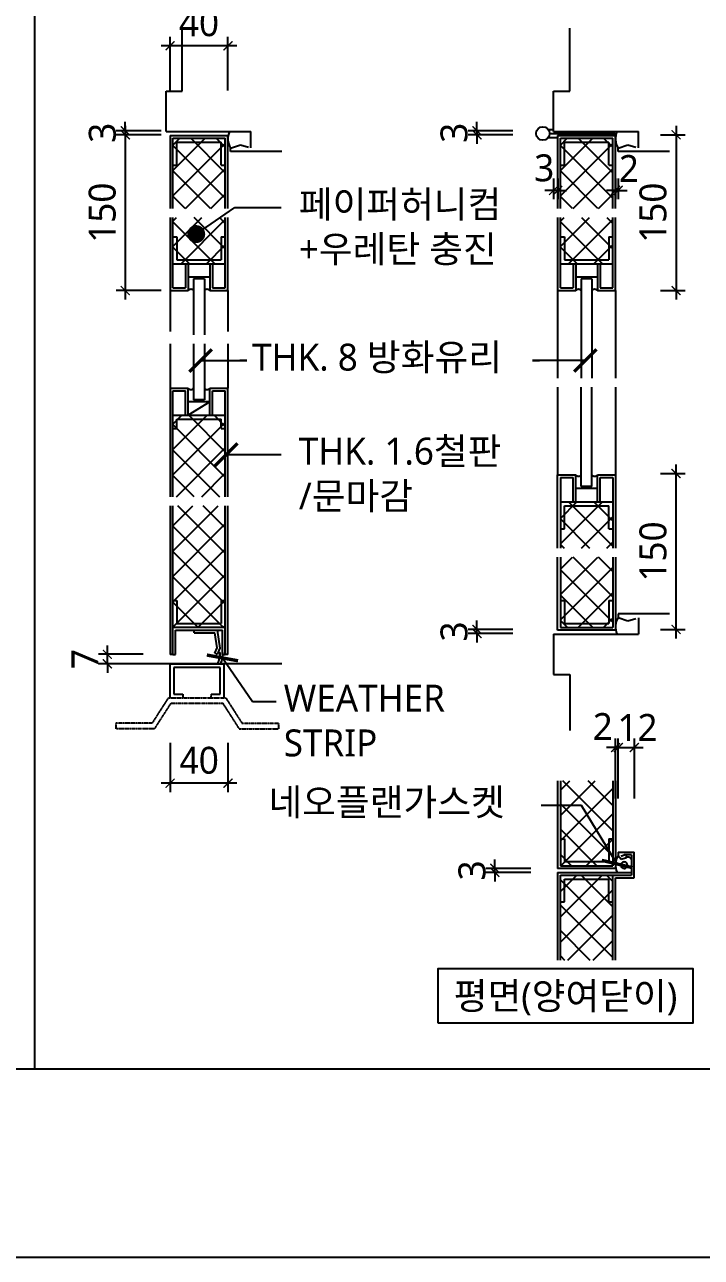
# Model space of a CAD drawing. Header units: inches. Extents: x 10 to 84110, y 29113 to 88513.
# Drawn here: x 50350 to 57896, y 29113 to 42857 of the extents above; entities that cross this region are included whole.
import ezdxf
from ezdxf.enums import TextEntityAlignment as Align

# ---------------------------------------------------------------- set-up
doc = ezdxf.new("R2010")
doc.units = ezdxf.units.IN
doc.header["$MEASUREMENT"] = 0
doc.linetypes.add('DASH_27', pattern=[0.81, 0.405, -0.405])
doc.layers.get('Defpoints').update_dxf_attribs({"color": 137})
for name, color, linetype in [('21', 4, 'Continuous'), ('31', 7, 'Continuous'), ('32', 7, 'Continuous'), ('33', 7, 'Continuous'), ('DIM-INT', 7, 'Continuous'), ('ELE-4', 4, 'Continuous'), ('ELE-7', 7, 'Continuous'), ('HAT', 5, 'Continuous'), ('SYM-LEAD', 6, 'Continuous'), ('TEXT', 3, 'Continuous')]:
    doc.layers.add(name, color=color, linetype=linetype)
doc.styles.add('ARIAL', font='malgun.ttf')
doc.styles.add('굴림체(옥산)', font='malgun.ttf')
doc.styles.add('맑은고딕', font='malgun.ttf')
doc.dimstyles.new('CJA', dxfattribs={"dimscale": 300, "dimtxt": 2.7, "dimasz": 1, "dimexe": 2, "dimexo": 3, "dimgap": 1, "dimtad": 1, "dimdec": 0, "dimzin": 1, "dimdsep": 46, "dimlunit": 6, "dimtxsty": '굴림체(옥산)', "dimblk": 'CJDOT', "dimcen": 0.09, "dimdle": 1, "dimclrd": 256, "dimclre": 256, "dimclrt": 3, "dimadec": 0, "dimazin": 0, "dimtfac": 1, "dimtdec": 0, "dimtix": 1, "dimtmove": 2, "dimatfit": 3, "dimldrblk": 'CJDOT', "dimfxl": 1, "dimtolj": 1, "dimtzin": 1, "dimarcsym": 0})
doc.dimstyles.new('DIM-QD 1', dxfattribs={"dimtxt": 3, "dimasz": 1.5, "dimexe": 1, "dimexo": 0, "dimgap": 1, "dimtad": 1, "dimdec": 3, "dimdsep": 46, "dimtxsty": 'ARIAL', "dimblk1": 'ARCHTICK', "dimblk2": 'ARCHTICK', "dimsah": 1, "dimcen": 0, "dimclrd": 256, "dimclre": 256, "dimclrt": 3, "dimazin": 2, "dimtfac": 1, "dimtdec": 3, "dimtix": 1, "dimtmove": 2, "dimatfit": 3, "dimldrblk": 'ARCHTICK', "dimfxl": 1, "dimtolj": 1, "dimtzin": 0, "dimarcsym": 0})
pattern_1 = [(45, (-179.37, 19397.24), (-141.42136, 141.42136), []), (135, (-179.37, 19397.24), (-141.42136, -141.42136), [])]
pattern_2 = [(45, (3853.68, 29206.76), (-141.42136, 141.42136), []), (135, (3853.68, 29206.76), (-141.42136, -141.42136), [])]
pattern_3 = [(315, (3853.68, 48519.86), (-141.42136, -141.42136), []), (225, (3853.68, 48519.86), (-141.42136, 141.42136), [])]
pattern_4 = [(45, (-468.07, 29206.76), (-141.42136, 141.42136), []), (135, (-468.07, 29206.76), (-141.42136, -141.42136), [])]

# ---------------------------------------------------------------- blocks, each defined once
blk = doc.blocks.new('_ARCHTICK')
at = {"color": 0, "linetype": 'ByBlock', "const_width": 0.15}
blk.add_lwpolyline([(-0.5, -0.5), (0.5, 0.5)], dxfattribs=at)
blk = doc.blocks.new('*D203')
at = {"layer": 'Defpoints', "color": 0, "transparency": 16777216}
for p in [(55394, 36114), (56094, 36114), (56094, 36069)]:
    blk.add_point(p, dxfattribs=at)
at = {"layer": 'DIM-INT', "color": 7, "lineweight": -2, "transparency": 16777216}
for p, q in [((55394, 36114), (55394, 36214)), ((55794, 36114), (55294, 36114)), ((55794, 36069), (55294, 36069)), ((55394, 36069), (55394, 36114)), ((55394, 36069), (55394, 35969))]:
    blk.add_line(p, q, dxfattribs=at)
at = {"layer": 'DIM-INT', "color": 7, "lineweight": -2, "transparency": 16777216, "xscale": 100, "yscale": 100, "zscale": 100}
for p, rotation in [((55394, 36114), 270), ((55394, 36069), 90)]:
    blk.add_blockref('_ARCHTICK', p, dxfattribs=dict(at, rotation=rotation))
at = {"layer": 'DIM-INT', "color": 3, "transparency": 16777216, "insert": (55139, 36091), "char_height": 300, "attachment_point": 5, "rotation": 90, "style": '맑은고딕'}
blk.add_mtext('\\A1;3 ', dxfattribs=at)
blk = doc.blocks.new('CJDOT')
blk.add_line((-2, 0), (2, 0))
at = {"const_width": 0.5}
blk.add_lwpolyline([(-0.25, 0, 1), (0.25, 0, 1)], format="xyb", close=True, dxfattribs=at)
blk = doc.blocks.new('*D204')
at = {"layer": 'Defpoints', "color": 0, "transparency": 16777216}
for p in [(56094, 41674), (55394, 41629), (56094, 41629)]:
    blk.add_point(p, dxfattribs=at)
at = {"layer": 'DIM-INT', "color": 7, "lineweight": -2, "transparency": 16777216}
for p, q in [((55794, 41674), (55294, 41674)), ((55394, 41674), (55394, 41774)), ((55394, 41674), (55394, 41629)), ((55794, 41629), (55294, 41629)), ((55394, 41629), (55394, 41529))]:
    blk.add_line(p, q, dxfattribs=at)
at = {"layer": 'DIM-INT', "color": 7, "lineweight": -2, "transparency": 16777216, "xscale": 100, "yscale": 100, "zscale": 100}
for p, rotation in [((55394, 41674), 270), ((55394, 41629), 90)]:
    blk.add_blockref('_ARCHTICK', p, dxfattribs=dict(at, rotation=rotation))
at = {"layer": 'DIM-INT', "color": 3, "transparency": 16777216, "insert": (55139, 41651), "char_height": 300, "attachment_point": 5, "rotation": 90, "style": '맑은고딕'}
blk.add_mtext('\\A1;3 ', dxfattribs=at)
blk = doc.blocks.new('*D205')
at = {"layer": 'Defpoints', "color": 0, "transparency": 16777216}
for p in [(55594, 33450), (56294, 33450), (56294, 33405)]:
    blk.add_point(p, dxfattribs=at)
at = {"layer": 'DIM-INT', "color": 7, "lineweight": -2, "transparency": 16777216}
for p, q in [((55594, 33450), (55594, 33550)), ((55994, 33450), (55494, 33450)), ((55994, 33405), (55494, 33405)), ((55594, 33405), (55594, 33450)), ((55594, 33405), (55594, 33305))]:
    blk.add_line(p, q, dxfattribs=at)
at = {"layer": 'DIM-INT', "color": 7, "lineweight": -2, "transparency": 16777216, "xscale": 100, "yscale": 100, "zscale": 100}
for p, rotation in [((55594, 33450), 270), ((55594, 33405), 90)]:
    blk.add_blockref('_ARCHTICK', p, dxfattribs=dict(at, rotation=rotation))
at = {"layer": 'DIM-INT', "color": 3, "transparency": 16777216, "insert": (55339, 33427), "char_height": 300, "attachment_point": 5, "rotation": 90, "style": '맑은고딕'}
blk.add_mtext('\\A1;3 ', dxfattribs=at)
blk = doc.blocks.new('*D206')
at = {"layer": 'Defpoints', "color": 0, "transparency": 16777216}
for p in [(57139, 41629), (57139, 39891), (57614, 39891)]:
    blk.add_point(p, dxfattribs=at)
at = {"layer": 'DIM-INT', "color": 7, "lineweight": -2, "transparency": 16777216}
for p, q in [((57614, 41729), (57614, 39791)), ((57439, 41629), (57714, 41629)), ((57439, 39891), (57714, 39891))]:
    blk.add_line(p, q, dxfattribs=at)
at = {"layer": 'DIM-INT', "color": 7, "lineweight": -2, "transparency": 16777216, "xscale": 100, "yscale": 100, "zscale": 100}
for p, rotation in [((57614, 41629), 90), ((57614, 39891), 270)]:
    blk.add_blockref('_ARCHTICK', p, dxfattribs=dict(at, rotation=rotation))
at = {"layer": 'DIM-INT', "color": 3, "transparency": 16777216, "insert": (57358, 40760), "char_height": 300, "attachment_point": 5, "rotation": 90, "style": '맑은고딕'}
blk.add_mtext('\\A1;150', dxfattribs=at)
blk = doc.blocks.new('*D252')
at = {"layer": 'Defpoints', "color": 0, "transparency": 16777216}
for p in [(56939, 41441), (56969, 41441), (56939, 41009)]:
    blk.add_point(p, dxfattribs=at)
at = {"layer": 'DIM-INT', "color": 7, "lineweight": -2, "transparency": 16777216}
for p, q in [((56939, 41141), (56939, 40909)), ((56969, 41141), (56969, 40909)), ((56939, 41009), (56839, 41009)), ((56969, 41009), (56939, 41009)), ((56969, 41009), (57069, 41009))]:
    blk.add_line(p, q, dxfattribs=at)
at = {"layer": 'DIM-INT', "color": 7, "lineweight": -2, "transparency": 16777216, "xscale": 100, "yscale": 100, "zscale": 100}
blk.add_blockref('_ARCHTICK', (56939, 41009), dxfattribs=at)
at = {"layer": 'DIM-INT', "color": 7, "lineweight": -2, "transparency": 16777216, "xscale": 100, "yscale": 100, "zscale": 100, "rotation": 180}
blk.add_blockref('_ARCHTICK', (56969, 41009), dxfattribs=at)
at = {"layer": 'DIM-INT', "color": 3, "transparency": 16777216, "insert": (57088, 41253), "char_height": 300, "attachment_point": 5, "style": '맑은고딕'}
blk.add_mtext('\\A1;2 ', dxfattribs=at)
blk = doc.blocks.new('*D253')
at = {"layer": 'Defpoints', "color": 0, "transparency": 16777216}
for p in [(56249, 41441), (56294, 41441), (56249, 41009)]:
    blk.add_point(p, dxfattribs=at)
at = {"layer": 'DIM-INT', "color": 7, "lineweight": -2, "transparency": 16777216}
for p, q in [((56249, 41141), (56249, 40909)), ((56294, 41141), (56294, 40909)), ((56249, 41009), (56149, 41009)), ((56294, 41009), (56249, 41009)), ((56294, 41009), (56394, 41009))]:
    blk.add_line(p, q, dxfattribs=at)
at = {"layer": 'DIM-INT', "color": 7, "lineweight": -2, "transparency": 16777216, "xscale": 100, "yscale": 100, "zscale": 100}
blk.add_blockref('_ARCHTICK', (56249, 41009), dxfattribs=at)
at = {"layer": 'DIM-INT', "color": 7, "lineweight": -2, "transparency": 16777216, "xscale": 100, "yscale": 100, "zscale": 100, "rotation": 180}
blk.add_blockref('_ARCHTICK', (56294, 41009), dxfattribs=at)
at = {"layer": 'DIM-INT', "color": 3, "transparency": 16777216, "insert": (56144, 41258), "char_height": 300, "attachment_point": 5, "style": '맑은고딕'}
blk.add_mtext('\\A1;3', dxfattribs=at)
blk = doc.blocks.new('*D239')
at = {"layer": 'Defpoints', "color": 0, "transparency": 16777216}
for p in [(51272, 35836), (51972, 35836), (51972, 35731)]:
    blk.add_point(p, dxfattribs=at)
at = {"layer": 'DIM-INT', "color": 7, "lineweight": -2, "transparency": 16777216}
for p, q in [((51272, 35836), (51272, 35936)), ((51672, 35836), (51172, 35836)), ((51272, 35731), (51272, 35836)), ((51672, 35731), (51172, 35731)), ((51272, 35731), (51272, 35631))]:
    blk.add_line(p, q, dxfattribs=at)
at = {"layer": 'DIM-INT', "color": 7, "lineweight": -2, "transparency": 16777216, "xscale": 100, "yscale": 100, "zscale": 100}
for p, rotation in [((51272, 35836), 270), ((51272, 35731), 90)]:
    blk.add_blockref('_ARCHTICK', p, dxfattribs=dict(at, rotation=rotation))
at = {"layer": 'DIM-INT', "color": 3, "transparency": 16777216, "insert": (51022, 35783), "char_height": 300, "attachment_point": 5, "rotation": 90, "style": '맑은고딕'}
blk.add_mtext('\\A1;7 ', dxfattribs=at)
blk = doc.blocks.new('*D240')
at = {"layer": 'Defpoints', "color": 0, "transparency": 16777216}
for p in [(51972, 35149), (52617, 35149), (51972, 34399)]:
    blk.add_point(p, dxfattribs=at)
at = {"layer": 'DIM-INT', "color": 7, "lineweight": -2, "transparency": 16777216}
for p, q in [((51972, 34849), (51972, 34299)), ((52617, 34849), (52617, 34299)), ((52717, 34399), (51872, 34399))]:
    blk.add_line(p, q, dxfattribs=at)
at = {"layer": 'DIM-INT', "color": 7, "lineweight": -2, "transparency": 16777216, "xscale": 100, "yscale": 100, "zscale": 100, "rotation": 180}
blk.add_blockref('_ARCHTICK', (51972, 34399), dxfattribs=at)
at = {"layer": 'DIM-INT', "color": 7, "lineweight": -2, "transparency": 16777216, "xscale": 100, "yscale": 100, "zscale": 100}
blk.add_blockref('_ARCHTICK', (52617, 34399), dxfattribs=at)
at = {"layer": 'DIM-INT', "color": 3, "transparency": 16777216, "insert": (52294, 34653), "char_height": 300, "attachment_point": 5, "style": '맑은고딕'}
blk.add_mtext('\\A1;\\f굴림|b0|i0|c129|p49;40', dxfattribs=at)
blk = doc.blocks.new('*D241')
at = {"layer": 'Defpoints', "color": 0, "transparency": 16777216}
for p in [(52172, 41629), (51472, 39891), (52172, 39891)]:
    blk.add_point(p, dxfattribs=at)
at = {"layer": 'DIM-INT', "color": 7, "lineweight": -2, "transparency": 16777216}
for p, q in [((51472, 41729), (51472, 39791)), ((51872, 41629), (51372, 41629)), ((51872, 39891), (51372, 39891))]:
    blk.add_line(p, q, dxfattribs=at)
at = {"layer": 'DIM-INT', "color": 7, "lineweight": -2, "transparency": 16777216, "xscale": 100, "yscale": 100, "zscale": 100}
for p, rotation in [((51472, 41629), 90), ((51472, 39891), 270)]:
    blk.add_blockref('_ARCHTICK', p, dxfattribs=dict(at, rotation=rotation))
at = {"layer": 'DIM-INT', "color": 3, "transparency": 16777216, "insert": (51216, 40760), "char_height": 300, "attachment_point": 5, "rotation": 90, "style": '맑은고딕'}
blk.add_mtext('\\A1;150', dxfattribs=at)
blk = doc.blocks.new('*D242')
at = {"layer": 'Defpoints', "color": 0, "transparency": 16777216}
for p in [(52172, 41674), (51472, 41629), (52172, 41629)]:
    blk.add_point(p, dxfattribs=at)
at = {"layer": 'DIM-INT', "color": 7, "lineweight": -2, "transparency": 16777216}
for p, q in [((51872, 41674), (51372, 41674)), ((51472, 41674), (51472, 41774)), ((51472, 41674), (51472, 41629)), ((51872, 41629), (51372, 41629)), ((51472, 41629), (51472, 41529))]:
    blk.add_line(p, q, dxfattribs=at)
at = {"layer": 'DIM-INT', "color": 7, "lineweight": -2, "transparency": 16777216, "xscale": 100, "yscale": 100, "zscale": 100}
for p, rotation in [((51472, 41674), 270), ((51472, 41629), 90)]:
    blk.add_blockref('_ARCHTICK', p, dxfattribs=dict(at, rotation=rotation))
at = {"layer": 'DIM-INT', "color": 3, "transparency": 16777216, "insert": (51217, 41651), "char_height": 300, "attachment_point": 5, "rotation": 90, "style": '맑은고딕'}
blk.add_mtext('\\A1;3 ', dxfattribs=at)
blk = doc.blocks.new('*D243')
at = {"layer": 'Defpoints', "color": 0, "transparency": 16777216}
for p in [(51972, 42621), (51972, 41821), (52617, 41821)]:
    blk.add_point(p, dxfattribs=at)
at = {"layer": 'DIM-INT', "color": 7, "lineweight": -2, "transparency": 16777216}
for p, q in [((52717, 42621), (51872, 42621)), ((51972, 42121), (51972, 42721)), ((52617, 42121), (52617, 42721))]:
    blk.add_line(p, q, dxfattribs=at)
at = {"layer": 'DIM-INT', "color": 7, "lineweight": -2, "transparency": 16777216, "xscale": 100, "yscale": 100, "zscale": 100, "rotation": 180}
blk.add_blockref('_ARCHTICK', (51972, 42621), dxfattribs=at)
at = {"layer": 'DIM-INT', "color": 7, "lineweight": -2, "transparency": 16777216, "xscale": 100, "yscale": 100, "zscale": 100}
blk.add_blockref('_ARCHTICK', (52617, 42621), dxfattribs=at)
at = {"layer": 'DIM-INT', "color": 3, "transparency": 16777216, "insert": (52294, 42876), "char_height": 300, "attachment_point": 5, "style": '맑은고딕'}
blk.add_mtext('\\A1;40', dxfattribs=at)
blk = doc.blocks.new('*D244')
at = {"layer": 'Defpoints', "color": 0, "transparency": 16777216}
for p in [(57139, 37852), (57614, 37852), (57139, 36114)]:
    blk.add_point(p, dxfattribs=at)
at = {"layer": 'DIM-INT', "color": 7, "lineweight": -2, "transparency": 16777216}
for p, q in [((57614, 36014), (57614, 37952)), ((57439, 37852), (57714, 37852)), ((57439, 36114), (57714, 36114))]:
    blk.add_line(p, q, dxfattribs=at)
at = {"layer": 'DIM-INT', "color": 7, "lineweight": -2, "transparency": 16777216, "xscale": 100, "yscale": 100, "zscale": 100}
for p, rotation in [((57614, 37852), 90), ((57614, 36114), 270)]:
    blk.add_blockref('_ARCHTICK', p, dxfattribs=dict(at, rotation=rotation))
at = {"layer": 'DIM-INT', "color": 3, "transparency": 16777216, "insert": (57358, 36983), "char_height": 300, "attachment_point": 5, "rotation": 90, "style": '맑은고딕'}
blk.add_mtext('\\A1;150', dxfattribs=at)
blk = doc.blocks.new('*D245')
at = {"layer": 'Defpoints', "color": 0, "transparency": 16777216}
for p in [(56969, 34797), (56939, 33930), (56969, 33930)]:
    blk.add_point(p, dxfattribs=at)
at = {"layer": 'DIM-INT', "color": 7, "lineweight": -2, "transparency": 16777216}
for p, q in [((56939, 34797), (56839, 34797)), ((56939, 34230), (56939, 34897)), ((56939, 34797), (56969, 34797)), ((56969, 34230), (56969, 34897)), ((56969, 34797), (57069, 34797))]:
    blk.add_line(p, q, dxfattribs=at)
at = {"layer": 'DIM-INT', "color": 7, "lineweight": -2, "transparency": 16777216, "xscale": 100, "yscale": 100, "zscale": 100}
blk.add_blockref('_ARCHTICK', (56939, 34797), dxfattribs=at)
at = {"layer": 'DIM-INT', "color": 7, "lineweight": -2, "transparency": 16777216, "xscale": 100, "yscale": 100, "zscale": 100, "rotation": 180}
blk.add_blockref('_ARCHTICK', (56969, 34797), dxfattribs=at)
at = {"layer": 'DIM-INT', "color": 3, "transparency": 16777216, "insert": (56797, 35031), "char_height": 300, "attachment_point": 5, "style": '맑은고딕'}
blk.add_mtext('\\A1;2', dxfattribs=at)
blk = doc.blocks.new('*D246')
at = {"layer": 'Defpoints', "color": 0, "transparency": 16777216}
for p in [(57149, 34797), (56969, 33930), (57149, 33930)]:
    blk.add_point(p, dxfattribs=at)
at = {"layer": 'DIM-INT', "color": 7, "lineweight": -2, "transparency": 16777216}
for p, q in [((56969, 34797), (56869, 34797)), ((56969, 34230), (56969, 34897)), ((56969, 34797), (57149, 34797)), ((57149, 34230), (57149, 34897)), ((57149, 34797), (57249, 34797))]:
    blk.add_line(p, q, dxfattribs=at)
at = {"layer": 'DIM-INT', "color": 7, "lineweight": -2, "transparency": 16777216, "xscale": 100, "yscale": 100, "zscale": 100}
blk.add_blockref('_ARCHTICK', (56969, 34797), dxfattribs=at)
at = {"layer": 'DIM-INT', "color": 7, "lineweight": -2, "transparency": 16777216, "xscale": 100, "yscale": 100, "zscale": 100, "rotation": 180}
blk.add_blockref('_ARCHTICK', (57149, 34797), dxfattribs=at)
at = {"layer": 'DIM-INT', "color": 3, "transparency": 16777216, "insert": (57184, 35021), "char_height": 300, "attachment_point": 5, "style": '맑은고딕'}
blk.add_mtext('\\A1;12 ', dxfattribs=at)

msp = doc.modelspace()

# ---------------------------------------------------------------- hatches: boundary and pattern name
at = {"layer": 'HAT'}
h = msp.add_hatch(dxfattribs=at)
h.set_pattern_fill('ANSI37', color=9, scale=200, style=0)
h.set_pattern_definition(pattern_4)
h.paths.add_polyline_path([(52586.8, 41590.8), (52001.8, 41590.8), (52001.8, 40805.8), (52586.8, 40805.8)])
h = msp.add_hatch(dxfattribs=at)
h.set_pattern_fill('ANSI37', color=9, scale=200, style=0)
h.set_pattern_definition(pattern_2)
h.paths.add_polyline_path([(56908.6, 41590.8), (56323.6, 41590.8), (56323.6, 40805.8), (56908.6, 40805.8)])
h = msp.add_hatch(dxfattribs=at)
h.set_pattern_fill('ANSI37', color=9, scale=200, style=0)
h.set_pattern_definition(pattern_4)
h.paths.add_polyline_path([(52586.8, 40705.8), (52001.8, 40705.8), (52001.8, 40190.8), (52586.8, 40190.8)])
h = msp.add_hatch(dxfattribs=at)
h.set_pattern_fill('ANSI37', color=9, scale=200, style=0)
h.set_pattern_definition(pattern_2)
h.paths.add_polyline_path([(56908.6, 40705.8), (56323.6, 40705.8), (56323.6, 40190.8), (56908.6, 40190.8)])
h = msp.add_hatch(dxfattribs=at)
h.set_pattern_fill('ANSI37', color=9, scale=200, style=0)
h.set_pattern_definition(pattern_4)
h.paths.add_polyline_path([(52586.8, 38502.4), (52001.8, 38502.4), (52001.8, 37987.4), (52001.8, 37593.5), (52586.8, 37593.5)])
h = msp.add_hatch(dxfattribs=at)
h.set_pattern_fill('ANSI37', color=9, scale=200, style=0)
h.set_pattern_definition(pattern_3)
h.paths.add_polyline_path([(56908.6, 37020.8), (56323.6, 37020.8), (56323.6, 37535.8), (56908.6, 37535.8)])
h = msp.add_hatch(dxfattribs=at)
h.set_pattern_fill('ANSI37', color=9, scale=200, style=0)
h.set_pattern_definition(pattern_4)
h.paths.add_polyline_path([(52586.8, 37493.5), (52001.8, 37493.5), (52001.8, 36135.8), (52586.8, 36135.8)])
h = msp.add_hatch(dxfattribs=at)
h.set_pattern_fill('ANSI37', color=9, scale=200, style=0)
h.set_pattern_definition(pattern_3)
h.paths.add_polyline_path([(56908.6, 36135.8), (56323.6, 36135.8), (56323.6, 36920.8), (56908.6, 36920.8)])
h = msp.add_hatch(dxfattribs=at)
h.set_pattern_fill('ANSI37', color=9, scale=200, style=0)
h.set_pattern_definition(pattern_1)
h.paths.add_polyline_path([(56323.6, 34427), (56908.6, 34427), (56908.6, 33479.7), (56323.6, 33479.7)])
h = msp.add_hatch(dxfattribs=at)
h.set_pattern_fill('ANSI37', color=9, scale=200, style=0)
h.set_pattern_definition(pattern_1)
h.paths.add_polyline_path([(56323.6, 32427.4), (56908.6, 32427.4), (56908.6, 33374.7), (56323.6, 33374.7)])

# ---------------------------------------------------------------- linework, layer by layer
at = {"layer": '21'}
for p, q in [((52234.3, 40020.8), (52234.3, 39396.6)), ((52354.3, 40020.8), (52234.3, 40020.8)), ((52354.3, 40020.8), (52354.3, 39396.6)), ((56556.1, 40020.8), (56556.1, 38913.3)), ((56676.1, 40020.8), (56556.1, 40020.8)), ((56676.1, 40020.8), (56676.1, 38913.3)), ((52234.3, 39296.6), (52234.3, 38672.4)), ((52354.3, 39296.6), (52354.3, 38672.4)), ((56556.1, 37705.8), (56556.1, 38813.3)), ((56676.1, 37705.8), (56676.1, 38813.3)), ((52354.3, 38672.4), (52234.3, 38672.4)), ((56676.1, 37705.8), (56556.1, 37705.8))]:
    msp.add_line(p, q, dxfattribs=at)
at = {"layer": '21', "color": 9}
for p, q in [((51971.8, 39890.8), (51971.8, 39435.4)), ((52616.8, 39890.8), (52616.8, 39435.4)), ((56293.6, 39890.8), (56293.6, 38913.3)), ((56938.6, 39890.8), (56938.6, 38913.3)), ((51971.8, 39296.6), (51971.8, 38802.4)), ((52616.8, 39296.6), (52616.8, 38802.4)), ((56293.6, 38813.3), (56293.6, 37835.8)), ((56938.6, 38813.3), (56938.6, 37835.8))]:
    msp.add_line(p, q, dxfattribs=at)
at = {"layer": '21', "linetype": 'Continuous'}
for p, q in [((51971.8, 35730.8), (52571.8, 35730.8)), ((51971.8, 35350.5), (51971.8, 35730.8)), ((52012.2, 35690.3), (52012.2, 35391)), ((52531.4, 35690.3), (52012.2, 35690.3)), ((52531.4, 35391), (52531.4, 35690.3)), ((52571.8, 35730.8), (52571.8, 35350.5)), ((52012.2, 35391), (52113.4, 35391)), ((52113.4, 35391), (52113.4, 35350.5)), ((52430.2, 35391), (52531.4, 35391))]:
    msp.add_line(p, q, dxfattribs=at)
at = {"layer": '21', "linetype": 'DASH_27'}
for p, q in [((51951.6, 35350.5), (51769.5, 35067.3)), ((51951.6, 35350.5), (52592, 35350.5)), ((52430.2, 35350.5), (52430.2, 35391)), ((52592, 35350.5), (52774.1, 35067.3)), ((51799.8, 35006.6), (51981.9, 35289.8)), ((51981.9, 35289.8), (52561.7, 35289.8)), ((52743.7, 35006.6), (52561.7, 35289.8)), ((51769.5, 35067.3), (51364.9, 35067.3)), ((51364.9, 35067.3), (51364.9, 35006.6)), ((52774.1, 35067.3), (53178.7, 35067.3)), ((53178.7, 35067.3), (53178.7, 35006.6)), ((51799.8, 35006.6), (51364.9, 35006.6)), ((52743.7, 35006.6), (53178.7, 35006.6))]:
    msp.add_line(p, q, dxfattribs=at)
at = {"layer": '31', "color": 7, "linetype": 'Continuous'}
for p, q in [((56188.6, 41688.3), (56248.6, 41688.3)), ((56923.7, 41665.8), (56923.7, 41620.8)), ((56188.6, 41598.3), (56293.6, 41598.3)), ((56203.6, 41643.3), (56923.7, 41643.3))]:
    msp.add_line(p, q, dxfattribs=at)
at = {"layer": '31', "color": 3, "linetype": 'Continuous'}
for p, q in [((52046.8, 41545.8), (52541.8, 41545.8)), ((52046.8, 41290.8), (52046.8, 41545.8)), ((52541.8, 41290.8), (52541.8, 41545.8)), ((56368.6, 41545.8), (56863.6, 41545.8)), ((56368.6, 41290.8), (56368.6, 41545.8)), ((56863.6, 41290.8), (56863.6, 41545.8)), ((52001.8, 41290.8), (52046.8, 41290.8)), ((52541.8, 41290.8), (52586.8, 41290.8)), ((56323.6, 41290.8), (56368.6, 41290.8)), ((56863.6, 41290.8), (56908.6, 41290.8)), ((52001.8, 40490.8), (52046.8, 40490.8)), ((52046.8, 40490.8), (52046.8, 40235.8)), ((52541.8, 40490.8), (52586.8, 40490.8)), ((52541.8, 40490.8), (52541.8, 40235.8)), ((56323.6, 40490.8), (56368.6, 40490.8)), ((56368.6, 40490.8), (56368.6, 40235.8)), ((56863.6, 40490.8), (56908.6, 40490.8)), ((56863.6, 40490.8), (56863.6, 40235.8)), ((52001.8, 40190.8), (52586.8, 40190.8)), ((52046.8, 40235.8), (52541.8, 40235.8)), ((56323.6, 40190.8), (56908.6, 40190.8)), ((56368.6, 40235.8), (56863.6, 40235.8)), ((52001.8, 38502.4), (52586.8, 38502.4)), ((52001.8, 38352.4), (52046.8, 38352.4)), ((52046.8, 38457.4), (52541.8, 38457.4)), ((52046.8, 38352.4), (52046.8, 38457.4)), ((52541.8, 38352.4), (52541.8, 38457.4)), ((52541.8, 38352.4), (52586.8, 38352.4)), ((56323.6, 37535.8), (56908.6, 37535.8)), ((56368.6, 37490.8), (56863.6, 37490.8)), ((56368.6, 37235.8), (56368.6, 37490.8)), ((56863.6, 37235.8), (56863.6, 37490.8)), ((56323.6, 37235.8), (56368.6, 37235.8)), ((56863.6, 37235.8), (56908.6, 37235.8)), ((52001.8, 36435.8), (52046.8, 36435.8)), ((52046.8, 36435.8), (52046.8, 36180.8)), ((52541.8, 36435.8), (52586.8, 36435.8)), ((52541.8, 36435.8), (52541.8, 36180.8)), ((56323.6, 36435.8), (56368.6, 36435.8)), ((56368.6, 36435.8), (56368.6, 36180.8)), ((56863.6, 36435.8), (56908.6, 36435.8)), ((56863.6, 36435.8), (56863.6, 36180.8)), ((52046.8, 36180.8), (52541.8, 36180.8)), ((56368.6, 36180.8), (56863.6, 36180.8)), ((52586.8, 36135.8), (52001.8, 36135.8)), ((52031.8, 35835.8), (52031.8, 36105.8)), ((52031.8, 36105.8), (52556.8, 36105.8)), ((52556.8, 35835.8), (52556.8, 36105.8)), ((52001.8, 35835.8), (52031.8, 35835.8)), ((52556.8, 35835.8), (52586.8, 35835.8)), ((56323.6, 33779.7), (56368.6, 33779.7)), ((56368.6, 33779.7), (56368.6, 33524.7)), ((56863.6, 33779.7), (56908.6, 33779.7)), ((56863.6, 33779.7), (56863.6, 33524.7)), ((56368.6, 33524.7), (56863.6, 33524.7)), ((56368.6, 33329.7), (56863.6, 33329.7)), ((56368.6, 33074.7), (56368.6, 33329.7)), ((56863.6, 33074.7), (56863.6, 33329.7)), ((56323.6, 33074.7), (56368.6, 33074.7)), ((56863.6, 33074.7), (56908.6, 33074.7))]:
    msp.add_line(p, q, dxfattribs=at)
at = {"layer": '31', "color": 7, "linetype": 'Continuous'}
msp.add_circle((56128.6, 41643.3), 75, dxfattribs=at)
at = {"layer": '32', "color": 1, "linetype": 'Continuous'}
for p, q in [((52414.3, 38652.4), (52174.3, 38652.4)), ((52414.3, 38652.4), (52174.3, 38502.4)), ((57031.5, 33521.9), (57038, 33521.9)), ((57034.3, 33449.2), (57038, 33449.2))]:
    msp.add_line(p, q, dxfattribs=at)
for centre, radius, start, end in [((52809.1, 41583.3), 193, 154.69935, 212.76599), ((57131, 41583.4), 193.1, 154.71874, 212.76018), ((52204.3, 39868.3), 37.5, 36.8699, 143.1301), ((52384.3, 39868.3), 37.5, 36.8699, 143.1301), ((56526.1, 39868.3), 37.5, 36.8699, 143.1301), ((56706.1, 39868.3), 37.5, 36.8699, 143.1301), ((52204.3, 38824.9), 37.5, 216.8699, 323.1301), ((52384.3, 38824.9), 37.5, 216.8699, 323.1301), ((56526.1, 37858.3), 37.5, 216.8699, 323.1301), ((56706.1, 37858.3), 37.5, 216.8699, 323.1301), ((57130.9, 36143.3), 193.1, 147.23179, 205.28089), ((57130.9, 33487.2), 193.1, 147.23179, 205.28089), ((57078.8, 33531.8), 42.3, 18.40281, 112.33593), ((57036.5, 33485.7), 36.5, 97.83053, 266.50686), ((57035.8, 33485.7), 36.5, 273.53229, 82.16947)]:
    msp.add_arc(centre, radius, start, end, dxfattribs=at)
at = {"layer": '33', "color": 4, "linetype": 'Continuous'}
for p, q in [((52106.8, 42115.8), (52106.8, 42816.7)), ((56428.6, 42115.8), (56428.6, 42816.7)), ((51926.8, 41665.8), (51926.8, 42115.8)), ((51926.8, 42115.8), (52106.8, 42115.8)), ((56248.6, 41665.8), (56248.6, 42115.8)), ((56248.6, 42115.8), (56428.6, 42115.8)), ((51926.8, 41665.8), (52871.8, 41665.8)), ((52871.8, 41483.7), (52871.8, 41665.8)), ((56248.6, 41665.8), (57193.6, 41665.8)), ((57193.6, 41483.7), (57193.6, 41665.8)), ((52755.6, 41516.9), (52844.8, 41491.4)), ((56968.6, 41478.9), (57077.4, 41516.9)), ((57077.4, 41516.9), (57166.6, 41491.4)), ((53217.5, 41440.8), (52646.8, 41440.8)), ((57539.2, 41440.8), (56968.6, 41440.8)), ((57539.2, 36285.8), (56968.6, 36285.8)), ((56968.6, 36285.8), (56968.6, 36247.8)), ((56968.6, 36247.8), (57077.4, 36209.7)), ((57077.4, 36209.7), (57166.6, 36235.2)), ((57193.6, 36242.9), (57193.6, 36060.8)), ((56248.6, 36060.8), (57193.6, 36060.8)), ((56248.6, 36060.8), (56248.6, 35610.8)), ((53217.5, 35730.8), (51364.9, 35730.8)), ((56248.6, 35610.8), (56428.6, 35610.8)), ((56428.6, 35610.8), (56428.6, 34988.3))]:
    msp.add_line(p, q, dxfattribs=at)
at = {"layer": '33', "color": 7, "linetype": 'Continuous'}
for p, q in [((51971.8, 41620.8), (51971.8, 40805.8)), ((51971.8, 41620.8), (52616.8, 41620.8)), ((52001.8, 41590.8), (52586.8, 41590.8)), ((52001.8, 40805.8), (52001.8, 41590.8)), ((52586.8, 40805.8), (52586.8, 41590.8)), ((52616.8, 40805.8), (52616.8, 41620.8)), ((52646.8, 41478.9), (52755.6, 41516.9)), ((56293.6, 41620.8), (56938.6, 41620.8)), ((56293.6, 41620.8), (56293.6, 40805.8)), ((56323.6, 41590.8), (56908.6, 41590.8)), ((56323.6, 40805.8), (56323.6, 41590.8)), ((56908.6, 40805.8), (56908.6, 41590.8)), ((56938.6, 40805.8), (56938.6, 41620.8)), ((52646.8, 41440.8), (52646.8, 41478.9)), ((56968.6, 41440.8), (56968.6, 41478.9)), ((51971.8, 40705.8), (51971.8, 39890.8)), ((52001.8, 39920.8), (52001.8, 40705.8)), ((52586.8, 39920.8), (52586.8, 40705.8)), ((52616.8, 39890.8), (52616.8, 40705.8)), ((56293.6, 40705.8), (56293.6, 39890.8)), ((56323.6, 39920.8), (56323.6, 40705.8)), ((56908.6, 39920.8), (56908.6, 40705.8)), ((56938.6, 39890.8), (56938.6, 40705.8)), ((52144.3, 40190.8), (52144.3, 39920.8)), ((52174.3, 40190.8), (52174.3, 39890.8)), ((52414.3, 40190.8), (52414.3, 39890.8)), ((52444.3, 40190.8), (52444.3, 39920.8)), ((56466.1, 40190.8), (56466.1, 39920.8)), ((56496.1, 40190.8), (56496.1, 39890.8)), ((56736.1, 40190.8), (56736.1, 39890.8)), ((56766.1, 40190.8), (56766.1, 39920.8)), ((51971.8, 39890.8), (52174.3, 39890.8)), ((52001.8, 39920.8), (52144.3, 39920.8)), ((52414.3, 39890.8), (52616.8, 39890.8)), ((52444.3, 39920.8), (52586.8, 39920.8)), ((56293.6, 39890.8), (56496.1, 39890.8)), ((56323.6, 39920.8), (56466.1, 39920.8)), ((56736.1, 39890.8), (56938.6, 39890.8)), ((56766.1, 39920.8), (56908.6, 39920.8)), ((51971.8, 38802.4), (51971.8, 37593.5)), ((51971.8, 38802.4), (52174.3, 38802.4)), ((52001.8, 37593.5), (52001.8, 38772.4)), ((52001.8, 38772.4), (52144.3, 38772.4)), ((52144.3, 38502.4), (52144.3, 38772.4)), ((52174.3, 38502.4), (52174.3, 38802.4)), ((52414.3, 38502.4), (52414.3, 38802.4)), ((52414.3, 38802.4), (52616.8, 38802.4)), ((52444.3, 38502.4), (52444.3, 38772.4)), ((52444.3, 38772.4), (52586.8, 38772.4)), ((52586.8, 37593.5), (52586.8, 38772.4)), ((52616.8, 37593.5), (52616.8, 38802.4)), ((56293.6, 37835.8), (56496.1, 37835.8)), ((56293.6, 37020.8), (56293.6, 37835.8)), ((56323.6, 37805.8), (56466.1, 37805.8)), ((56323.6, 37805.8), (56323.6, 37020.8)), ((56466.1, 37535.8), (56466.1, 37805.8)), ((56496.1, 37535.8), (56496.1, 37835.8)), ((56736.1, 37535.8), (56736.1, 37835.8)), ((56736.1, 37835.8), (56938.6, 37835.8)), ((56766.1, 37535.8), (56766.1, 37805.8)), ((56766.1, 37805.8), (56908.6, 37805.8)), ((56908.6, 37805.8), (56908.6, 37020.8)), ((56938.6, 37835.8), (56938.6, 37020.8)), ((51971.8, 37493.5), (51971.8, 35835.8)), ((52001.8, 35835.8), (52001.8, 37493.5)), ((52586.8, 35835.8), (52586.8, 37493.5)), ((52616.8, 35835.8), (52616.8, 37493.5)), ((56293.6, 36105.8), (56293.6, 36920.8)), ((56323.6, 36920.8), (56323.6, 36135.8)), ((56908.6, 36920.8), (56908.6, 36135.8)), ((56938.6, 36920.8), (56938.6, 36105.8)), ((52241.8, 36075.8), (52241.8, 36105.8)), ((52241.8, 36075.8), (52471, 36075.8)), ((52495.9, 35909), (52471, 36075.8)), ((52496.8, 36105.8), (52526.8, 35905)), ((56938.6, 36105.8), (56293.6, 36105.8)), ((56323.6, 36135.8), (56908.6, 36135.8)), ((52469.3, 35847.8), (52495.9, 35909)), ((52526.8, 35905), (52496.8, 35835.8)), ((52001.8, 35835.8), (51971.8, 35835.8)), ((52496.8, 35835.8), (52469.3, 35847.8)), ((52616.8, 35835.8), (52586.8, 35835.8)), ((56293.6, 34427), (56293.6, 33449.7)), ((56323.6, 34427), (56323.6, 33479.7)), ((56908.6, 34427), (56908.6, 33479.7)), ((56938.6, 34427), (56938.6, 33449.7)), ((56968.6, 33629.7), (57148.6, 33629.7)), ((56968.6, 33629.7), (56968.6, 33591.7)), ((56968.6, 33591.7), (57002.4, 33553.7)), ((57002.4, 33553.7), (57062.7, 33570.9)), ((57054.4, 33599.7), (57003.3, 33585.1)), ((57003.3, 33585.1), (57036.5, 33599.7)), ((57118.6, 33599.7), (57036.5, 33599.7)), ((57054.4, 33599.7), (57062.7, 33570.9)), ((57118.6, 33599.7), (57118.6, 33374.7)), ((57148.6, 33344.7), (57148.6, 33629.7)), ((56938.6, 33449.7), (56293.6, 33449.7)), ((56293.6, 33404.7), (56293.6, 32427.4)), ((56293.6, 33404.7), (57118.6, 33404.7)), ((56323.6, 33479.7), (56908.6, 33479.7)), ((56323.6, 32427.4), (56323.6, 33374.7)), ((56323.6, 33374.7), (57118.6, 33374.7)), ((56908.6, 32427.4), (56908.6, 33374.7)), ((56938.6, 32427.4), (56938.6, 33344.7)), ((56938.6, 33344.7), (57148.6, 33344.7))]:
    msp.add_line(p, q, dxfattribs=at)
for centre, radius, start, end in [((52320, 35834.9), 208.3, 330.03508, 6.92715), ((52323.3, 35834.3), 235.2, 333.88169, 7.36602)]:
    msp.add_arc(centre, radius, start, end, dxfattribs=at)
at = {"layer": 'DIM-INT'}
msp.add_lwpolyline([(84109.5, 29112.7), (9.5, 29112.7), (9.5, 88512.7), (84109.5, 88512.7)], close=True, dxfattribs=at)
at = {"layer": 'ELE-4'}
msp.add_line((27759.5, 31212.7), (73159.5, 31212.7), dxfattribs=at)
at = {"layer": 'ELE-7'}
msp.add_line((50459.5, 44812.7), (50459.5, 31212.7), dxfattribs=at)
msp.add_lwpolyline([(54956.3, 31728), (57806.3, 31728), (57806.3, 32328), (54956.3, 32328), (54956.3, 31728)], dxfattribs=at)
at = {"layer": 'HAT'}
for p, q in [((52414.3, 40040.8), (52174.3, 40040.8)), ((56736.1, 40040.8), (56496.1, 40040.8)), ((56736.1, 37685.8), (56496.1, 37685.8))]:
    msp.add_line(p, q, dxfattribs=at)

# ---------------------------------------------------------------- texts
at = {"layer": 'TEXT', "color": 3, "style": '맑은고딕'}
for s, p in [('페이퍼허니컴', (53406.9, 40704.5)), ('+우레탄 충진', (53406.9, 40204.5)), ('THK. 8 방화유리', (52886.4, 38999.5)), ('THK. 1.6철판', (53406.9, 37951.7)), ('/문마감', (53406.9, 37451.7)), ('WEATHER', (53238.7, 35198.3)), ('STRIP', (53238.7, 34698.3)), ('네오플랜가스켓', (53068.6, 34038.4))]:
    msp.add_text(s, height=300, dxfattribs=at).set_placement(p)
at = {"layer": 'TEXT', "style": '맑은고딕'}
msp.add_text('평면(양여닫이)', height=300, dxfattribs=at).set_placement((56381.3, 32028), align=Align.MIDDLE_CENTER)

# ---------------------------------------------------------------- dimensions: what is measured, and where the dimension line sits
at = {"layer": 'DIM-INT'}
dim = msp.add_linear_dim(base=(51971.8, 42620.8), p1=(52616.8, 41820.8), p2=(51971.8, 41820.8), text='40', dimstyle='CJA', override={"dimscale": 100, "dimtxt": 3, "dimexe": 1, "dimlunit": 2, "dimtxsty": '맑은고딕', "dimblk1": 'ARCHTICK', "dimblk2": 'ARCHTICK', "dimsah": 1, "dimclrd": 7, "dimclre": 7}, dxfattribs=at)
dim.commit()
dim.dimension.update_dxf_attribs({"geometry": '*D243', "text_midpoint": (52294.3, 42875.8)})
for base, p1, p2, angle, text, picture, middle in [((51471.8, 39890.8), (52171.8, 41628.9), (52171.8, 39890.8), 90, '150', '*D241', (51216, 40759.8)), ((51471.8, 41628.9), (52171.8, 41673.9), (52171.8, 41628.9), 90, '3 ', '*D242', (51216.8, 41651.4)), ((55393.6, 41628.9), (56093.6, 41673.9), (56093.6, 41628.9), 90, '3 ', '*D204', (55138.6, 41651.4)), ((57613.6, 39890.8), (57138.6, 41628.9), (57138.6, 39890.8), 90, '150', '*D206', (57357.8, 40759.8)), ((57613.6, 37851.9), (57138.6, 36113.8), (57138.6, 37851.9), 270, '150', '*D244', (57357.8, 36982.8)), ((55393.6, 36113.8), (56093.6, 36068.8), (56093.6, 36113.8), 90, '3 ', '*D203', (55138.6, 36091.3)), ((51271.8, 35835.8), (51971.8, 35730.8), (51971.8, 35835.8), 90, '7 ', '*D239', (51021.8, 35783.3)), ((51971.8, 34399.4), (52616.8, 35149.4), (51971.8, 35149.4), 180, '\\f굴림|b0|i0|c129|p49;40', '*D240', (52294.3, 34653.4)), ((55593.6, 33449.7), (56293.6, 33404.7), (56293.6, 33449.7), 90, '3 ', '*D205', (55338.6, 33427.2))]:
    dim = msp.add_linear_dim(base=base, p1=p1, p2=p2, angle=angle, text=text, dimstyle='CJA', override={"dimscale": 100, "dimtxt": 3, "dimexe": 1, "dimlunit": 2, "dimtxsty": '맑은고딕', "dimblk1": 'ARCHTICK', "dimblk2": 'ARCHTICK', "dimsah": 1, "dimclrd": 7, "dimclre": 7}, dxfattribs=at)
    dim.commit()
    dim.dimension.update_dxf_attribs({"geometry": picture, "text_midpoint": middle})
for base, p1, p2, text, picture, middle in [((56248.6, 41009.3), (56293.6, 41440.8), (56248.6, 41440.8), '3', '*D253', (56143.7, 41257.9)), ((56938.6, 41009.3), (56968.6, 41440.8), (56938.6, 41440.8), '2 ', '*D252', (57088.3, 41253.4)), ((56968.6, 34797.4), (56938.6, 33929.7), (56968.6, 33929.7), '2', '*D245', (56796.8, 35030.7)), ((57148.6, 34797.4), (56968.6, 33929.7), (57148.6, 33929.7), '12 ', '*D246', (57183.7, 35020.8))]:
    dim = msp.add_linear_dim(base=base, p1=p1, p2=p2, text=text, dimstyle='CJA', override={"dimscale": 100, "dimtxt": 3, "dimexe": 1, "dimlunit": 2, "dimtxsty": '맑은고딕', "dimblk1": 'ARCHTICK', "dimblk2": 'ARCHTICK', "dimsah": 1, "dimclrd": 7, "dimclre": 7}, dxfattribs=at)
    dim.commit()
    dim.dimension.update_dxf_attribs({"geometry": picture, "text_midpoint": middle, "dimtype": 160})

# ---------------------------------------------------------------- leaders
at = {"layer": 'SYM-LEAD', "color": 6}
for points, override in [([(52263, 40521.4), (52694.5, 40816.7), (53210.9, 40816.7)], {"dimscale": 100, "dimasz": 2, "dimtad": 0, "dimclrd": 6, "dimldrblk": 'DOT'}), ([(52311.9, 39111.7), (52826, 39111.7), (52750.5, 39111.7)], {"dimscale": 100, "dimasz": 2.5, "dimtad": 0, "dimclrd": 6}), ([(56602.7, 39111.7), (56014.3, 39111.7), (56089.9, 39111.7)], {"dimscale": 100, "dimasz": 2.5, "dimtad": 0, "dimclrd": 6}), ([(52598, 38063.8), (53112.2, 38063.8), (53210.9, 38063.8)], {"dimscale": 100, "dimasz": 2.5, "dimtad": 0, "dimclrd": 6}), ([(52555.3, 35796), (52889.5, 35310.4), (53152.7, 35310.4)], {"dimscale": 100, "dimasz": 2.5, "dimtad": 0, "dimclrd": 6}), ([(56957.9, 33497.9), (56557.9, 34150.6), (56107.9, 34150.6)], {"dimscale": 100, "dimasz": 2.5, "dimtad": 0, "dimclrd": 6})]:
    msp.add_leader(points, dimstyle='DIM-QD 1', override=override, dxfattribs=at)

doc.saveas('drawing.dxf')
